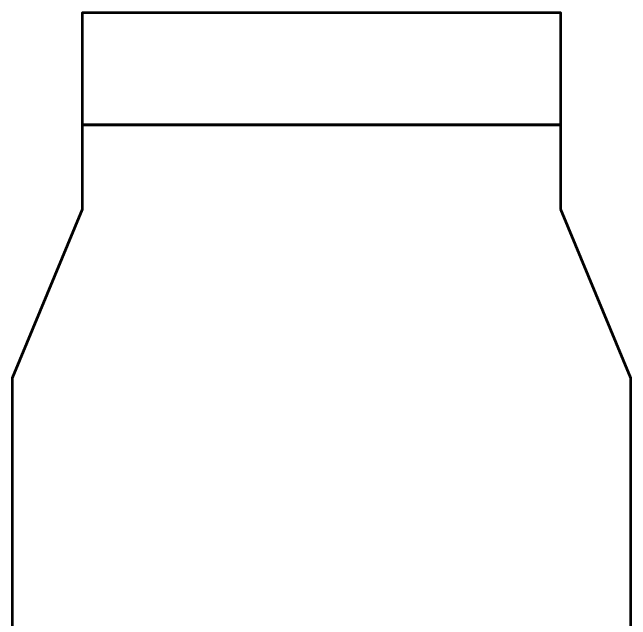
# Model space of a CAD drawing. Header units: centimetres. Extents: x -20.5 to 12.2, y -29.8 to 14.1.
# Drawn here: x -20.5 to -9.5, y -7.8 to 3 of the extents above; entities that cross this region are included whole.
import ezdxf

# ---------------------------------------------------------------- set-up
doc = ezdxf.new("R2010")
doc.units = ezdxf.units.CM
doc.header["$MEASUREMENT"] = 0
doc.layers.add('Layer 1', color=7, linetype='Continuous')

msp = doc.modelspace()

# ---------------------------------------------------------------- linework, layer by layer
at = {"layer": 'Layer 1', "lineweight": 53}
for points, knots in [([(-15, 1), (-15, 1), (-10.75, 1), (-10.75, 1), (-10.75, 1), (-10.75, 1), (-10.75, 3), (-10.75, 3), (-10.75, 3), (-10.75, 3), (-15, 3), (-15, 3), (-15, 3), (-15, 3), (-19.25, 3), (-19.25, 3), (-19.25, 3), (-19.25, 3), (-19.25, 1), (-19.25, 1), (-19.25, 1), (-19.25, 1), (-15, 1), (-15, 1)], [0, 0, 0, 0, 0.14285714, 0.14285714, 0.14285714, 0.14285714, 0.28571429, 0.28571429, 0.28571429, 0.28571429, 0.42857143, 0.42857143, 0.42857143, 0.42857143, 0.57142857, 0.57142857, 0.57142857, 0.57142857, 0.71428571, 0.71428571, 0.71428571, 0.71428571, 1, 1, 1, 1]), ([(-15, -15), (-15, -15), (-10.75, -15), (-10.75, -15), (-10.75, -15), (-10.75, -15), (-9.5, -12.5), (-9.5, -12.5), (-9.5, -12.5), (-9.5, -12.5), (-9.5, -3.5), (-9.5, -3.5), (-9.5, -3.5), (-9.5, -3.5), (-10.75, -0.5), (-10.75, -0.5), (-10.75, -0.5), (-10.75, -0.5), (-10.75, 1), (-10.75, 1), (-10.75, 1), (-10.75, 1), (-15, 1), (-15, 1), (-15, 1), (-15, 1), (-19.25, 1), (-19.25, 1), (-19.25, 1), (-19.25, 1), (-19.25, -0.5), (-19.25, -0.5), (-19.25, -0.5), (-19.25, -0.5), (-20.5, -3.5), (-20.5, -3.5), (-20.5, -3.5), (-20.5, -3.5), (-20.5, -12.5), (-20.5, -12.5), (-20.5, -12.5), (-20.5, -12.5), (-19.25, -15), (-19.25, -15), (-19.25, -15), (-19.25, -15), (-15, -15), (-15, -15)], [0, 0, 0, 0, 0.07692308, 0.07692308, 0.07692308, 0.07692308, 0.15384615, 0.15384615, 0.15384615, 0.15384615, 0.23076923, 0.23076923, 0.23076923, 0.23076923, 0.30769231, 0.30769231, 0.30769231, 0.30769231, 0.38461538, 0.38461538, 0.38461538, 0.38461538, 0.46153846, 0.46153846, 0.46153846, 0.46153846, 0.53846154, 0.53846154, 0.53846154, 0.53846154, 0.61538462, 0.61538462, 0.61538462, 0.61538462, 0.69230769, 0.69230769, 0.69230769, 0.69230769, 0.76923077, 0.76923077, 0.76923077, 0.76923077, 0.84615385, 0.84615385, 0.84615385, 0.84615385, 1, 1, 1, 1])]:
    msp.add_open_spline(points, degree=3, knots=knots, dxfattribs=at)

doc.saveas('drawing.dxf')
